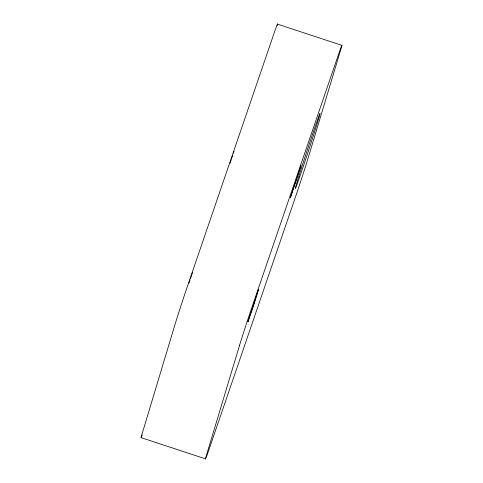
<?xml version="1.0" encoding="UTF-8"?>
<svg xmlns="http://www.w3.org/2000/svg" width="483" height="483" viewBox="0 0 483 483"><rect width="100%" height="100%" fill="white"/><g stroke="black" fill="none" stroke-linecap="round" stroke-linejoin="round"><path stroke-width="0.72" d="M230.029 163.332L231.176 159.831M188.925 283.159L190.006 279.917M231.405 159.13L232.552 155.701M190.423 278.667L191.431 275.684M233.416 153.141L234.05 151.264M191.854 274.459L192.488 272.617M277.508 24.15L341.928 45.366M141.072 437.634L205.492 458.85M142.183 435.062A28.262 0.489 -71.8 0 1 141.495 436.867M141.338 437.248A28.262 0.489 -71.8 0 1 142.334 433.034L175.154 324.021A28.262 0.489 -71.8 0 1 187.301 286.715L273.215 35.778A28.262 0.489 -71.8 0 1 277.17 25.587M247.996 321.4L247.936 321.805L253.17 306.832L258.574 289.402L247.996 321.4M290.627 196.762L290.422 197.625L301.042 165.506L290.627 196.762M239.568 345.236L206.754 454.249A28.262 0.489 -71.8 0 0 209.785 447.222L295.699 196.285A28.262 0.489 -71.8 0 0 307.846 158.979L340.666 49.966A28.262 0.489 -71.8 0 0 337.635 56.994L251.721 307.931A28.262 0.489 -71.8 0 0 239.568 345.236M299.726 176.814A39.57 0.688 -71.8 0 0 319.8 114.713A39.57 0.688 -71.8 0 0 303.161 162.674A39.57 0.688 -71.8 0 0 299.726 176.814"/></g></svg>
